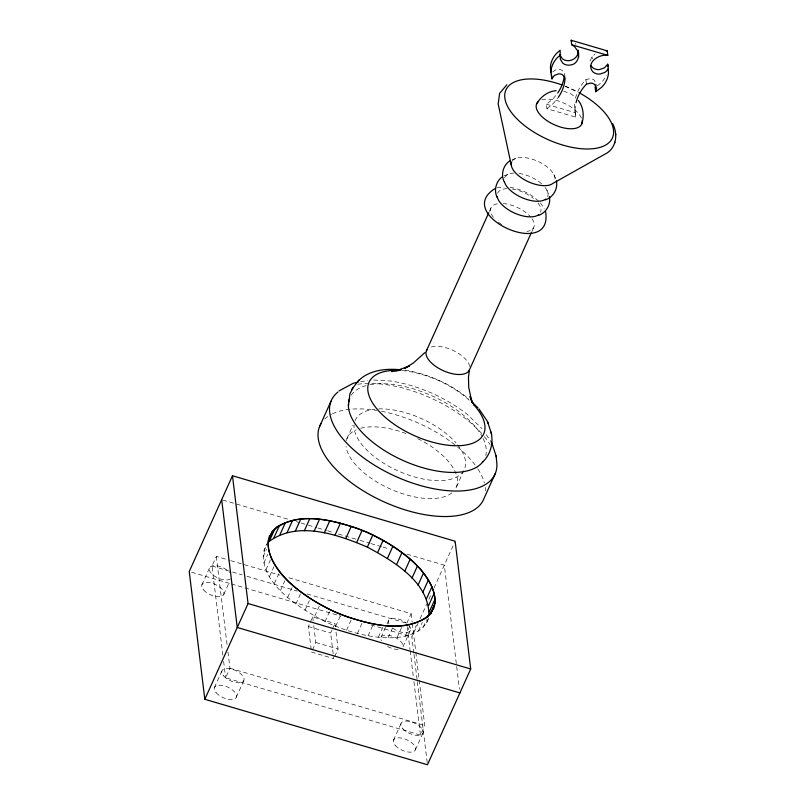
<?xml version="1.0" encoding="UTF-8"?>
<svg xmlns="http://www.w3.org/2000/svg" width="805" height="805" viewBox="0 0 805 805"><rect width="100%" height="100%" fill="white"/><g stroke="black" fill="none" stroke-linecap="round" stroke-linejoin="round"><path stroke-width="0.6" stroke-dasharray="4.03 3.02" d="M428.572 618.391C422.756 634.521 403.184 637.973 388.091 637.822C366.164 637.278 344.781 630.808 325.019 621.581C299.45 608.067 251.16 579.117 266.747 543.778M590.005 61.049L592.047 56.702L595.147 53.975M426.61 622.738L428.27 618.592M201.884 584.782L209.451 568.028M222.864 655.2L211.987 566.006L216.314 556.436L229.536 560.32M223.8 594.412L229.345 582.126M263.698 551.143L266.646 544.613M263.034 556.899L266.475 549.282M263.788 563.128L267.723 554.414M265.962 569.719L270.379 559.918M214.422 687.54L221.989 670.786M269.504 576.551L273.921 566.76M415.823 652.211L424.758 725.496L420.431 735.076L225.621 677.8L229.948 668.22L227.976 652.08M274.354 583.524L278.782 573.734M346.925 438.645L353.013 425.181M280.442 590.518L284.859 580.717M236.328 697.17L243.895 680.416M287.647 597.401L292.074 587.6M295.858 604.052L300.768 593.174M304.924 610.381L309.351 600.58M489.309 211.534L490.859 208.113M311.193 649.635L308.365 626.521L309.814 623.332M310.287 622.265L312.692 616.942L334.961 623.493L335.403 627.135M314.705 616.258L319.615 605.37M325.019 621.581L329.446 611.79M312.451 649.947L315.812 642.501L313.729 625.465M333.159 653.751L330.634 633.062L332.073 629.872M332.556 628.806L334.961 623.493M335.695 626.28L340.616 615.392M334.709 656.488L338.07 649.041L335.554 628.353M346.553 630.255L351.473 619.367M531.853 231.599L533.916 227.03M357.41 633.444L362.32 622.557M368.066 635.789L372.494 625.998M378.35 637.258L383.261 626.381M380.956 637.429L386.511 625.143M387.014 624.026L388.523 620.665M388.091 637.822L392.508 628.031M456.475 486.794L463.569 471.076M397.107 637.48L402.017 626.592M406.797 623.281L411.124 613.702L287.264 577.286M405.247 636.212L409.675 626.421M410.429 630.295L402.862 647.059A11.964 5.726 24.3 0 0 391.129 635.859A11.964 5.726 24.3 0 0 381.359 640.74M412.381 634.068L416.316 625.364M413.851 653.117L411.888 636.986L418.057 623.312M420.119 618.743L426.811 603.921M428.874 599.363L431.44 593.667M434.016 587.962L454.614 542.359M418.389 631.07L422.323 622.366M423.158 627.276L426.6 619.659M393.494 740.187L401.061 723.423M415.4 749.817L422.967 733.053M552.733 71.967L555.037 70.196L557.915 69.411A6.43 5.424 -7 0 1 562.081 70.337L564.547 73.366L564.949 76.727M574.639 104.026A47.938 40.411 -7 0 0 574.569 106.934L575.736 117.158L546.957 108.695L546.414 104.217L551.465 100.142A47.938 40.411 -7 0 0 557.09 93.833M546.957 108.695L552.009 104.63A47.938 40.411 -7 0 0 557.634 98.321M597.26 85.934L601.053 82.835A27.3 23.023 -7 0 0 606.356 75.107M512.091 159.752L516.609 158.142M504.172 175.792L509.565 173.749M575.505 98.22A47.938 40.411 -7 0 1 585.919 79.655L590.206 78.598A6.43 5.424 -7 0 1 594.13 80.057L596.042 83.398M496.937 187.786L503.95 186.911M360.64 381.671L367.825 380.554M373.762 379.99L391.643 381.097C419.113 385.675 445.185 397.257 467.182 414.303L481.964 428.592M563.581 91.096L571.359 94.094L575.837 97.717M510.078 187.263C520.583 189.135 530.898 193.633 538.555 201.19M405.096 370.089C428.31 374.094 450.75 383.794 468.802 399.028M546.414 104.217L575.193 112.67L574.76 109.822M222.874 500.066L287.858 519.165M296.28 521.64L299.893 522.707M301.1 523.059L307.118 524.83M308.315 525.182L316.747 527.657M317.945 528.01L326.367 530.485M327.575 530.847L333.592 532.608M338.402 534.027L358.869 540.044M360.066 540.397L369.696 543.224M370.904 543.576L381.731 546.766M382.939 547.118L388.956 548.889M407.008 554.192L444.31 565.16L459.444 689.201M230.743 560.672L280.049 575.173M211.987 566.006L231.327 571.701M232.534 572.053L242.144 574.871M246.944 576.289L297.387 591.112M306.987 593.939L405.68 622.949M191.64 572.244L230.16 583.565M231.357 583.917L340.877 616.117M370.964 624.962L411.888 636.986M308.365 626.521L330.634 633.062M315.812 642.501L338.07 649.041M311.485 652.07L333.753 658.621L333.31 654.968M229.948 668.22L424.758 725.496M565.14 86.276L577.99 92.253M540.376 202.92L544.583 208.726M575.183 43.42L575.967 44.406M486.25 434.74L491.241 441.915M553.89 174.534L556.094 179.907M546.847 190.131L549.05 195.514M575.736 117.158L575.112 111.422A47.938 40.411 -7 0 1 575.837 103.664M592.047 56.702L592.319 58.946M585.899 79.645L586.453 84.133M411.124 613.702L412.18 622.396M412.331 623.644L415.672 650.963M414.001 654.354L417.181 680.406M417.332 681.644L427.465 764.75M407.209 626.672L410.007 649.585M410.158 650.812L413.317 676.713M413.921 681.644L420.431 735.076M312.692 616.942L313.135 620.595M216.314 556.436L227.221 645.862M223.619 661.368L225.621 677.8M512.071 161.231A23.516 11.26 24.3 0 1 537.338 161.111A23.516 11.26 24.3 0 1 554.967 180.089M504.584 177.714A23.516 11.26 24.3 0 1 513.852 173.085M518.973 173.387A23.516 11.26 24.3 0 1 543.627 185.734M545.055 187.384A23.516 11.26 24.3 0 1 547.642 196.631M497.54 193.311A23.516 11.26 24.3 0 1 506.808 188.692M511.93 188.984A23.516 11.26 24.3 0 1 533.453 198.443M538.012 202.991A23.516 11.26 24.3 0 1 540.598 212.238M351.252 395.245A73.969 35.41 24.3 0 1 368.63 385.001M369.817 384.76A73.969 35.41 24.3 0 1 482.044 436.461M483.111 438.524A73.969 35.41 24.3 0 1 485.757 455.63M324.667 419.083A89.758 42.967 24.3 0 1 331.358 414.354M332.465 413.8A89.758 42.967 24.3 0 1 376.74 410.429M381.429 411.264A89.758 42.967 24.3 0 1 455.69 445.457M457.622 447.027A89.758 42.967 24.3 0 1 477.285 468.067M477.949 469.074A89.758 42.967 24.3 0 1 484.369 483M485.194 487.256A89.758 42.967 24.3 0 1 485.395 490.929M532.014 218.708A23.516 11.26 24.3 0 1 526.923 231.448M501.767 224.595A23.516 11.26 24.3 0 1 498.003 221.898M493.445 217.36A23.516 11.26 24.3 0 1 498.969 203.554M503.125 203.544A23.516 11.26 24.3 0 1 530.565 216.867M357.742 384.277A89.758 42.967 24.3 0 1 482.598 434.529M484.278 436.531A89.758 42.967 24.3 0 1 490.094 444.581M402.128 370.602A62.86 30.087 24.3 0 1 470.281 401.262M431.339 346.985A23.516 11.26 24.3 0 1 454.845 351.282A23.516 11.26 24.3 0 1 469.768 366.849M541.785 99.87A24.703 11.823 24.3 0 1 565.029 103.654A24.703 11.823 24.3 0 1 581.733 118.939M565.231 86.185A58.393 27.954 24.3 0 1 578 92.102M451.857 492.861A59.842 28.648 24.3 0 1 391.059 489.329A59.842 28.648 24.3 0 1 346.039 446.352M346.291 440.687A59.842 28.648 24.3 0 1 356.202 429.8M360.66 428.26A59.842 28.648 24.3 0 1 407.914 434.257M417.785 438.645A59.842 28.648 24.3 0 1 455.529 488.705M463.64 470.744A59.842 28.648 24.3 0 1 401.232 472.263A59.842 28.648 24.3 0 1 354.059 424.929M355.035 420.683A59.842 28.648 24.3 0 1 374.697 409.212M378.602 408.92A59.842 28.648 24.3 0 1 456.063 442.961M457.622 444.833A59.842 28.648 24.3 0 1 464.586 468.832M230.441 578.865A11.964 5.726 24.3 0 1 213.848 575.625A11.964 5.726 24.3 0 1 212.651 565.845A11.964 5.726 24.3 0 1 229.656 572.476M398.153 649.414A11.964 5.726 24.3 0 1 387.024 646.143M408.729 625.123A11.964 5.726 24.3 0 1 406.877 632.549A11.964 5.726 24.3 0 1 392.156 627.689M388.926 623.976A11.964 5.726 24.3 0 1 392.84 618.341A11.964 5.726 24.3 0 1 406.042 622.698M395.195 745.36A11.964 5.726 24.3 0 0 414.474 751.025A11.964 5.726 24.3 0 0 403.667 738.608A11.964 5.726 24.3 0 0 395.195 745.36M216.122 692.713A11.964 5.726 24.3 0 0 235.402 698.388A11.964 5.726 24.3 0 0 224.595 685.971A11.964 5.726 24.3 0 0 216.122 692.713M203.595 589.954A11.964 5.726 24.3 0 0 222.874 595.63A11.964 5.726 24.3 0 0 212.057 583.212A11.964 5.726 24.3 0 0 203.595 589.954M223.689 675.959A11.964 5.726 24.3 0 0 242.969 681.624A11.964 5.726 24.3 0 0 232.162 669.207A11.964 5.726 24.3 0 0 223.689 675.959M402.762 728.606A11.964 5.726 24.3 0 0 422.041 734.271A11.964 5.726 24.3 0 0 411.234 721.854A11.964 5.726 24.3 0 0 402.762 728.606"/><path stroke-width="1.21" d="M550.841 72.289L550.399 67.942A27.3 23.023 -7 0 1 556.496 53.462L560.139 50.222L560.31 59.298L562.796 63.162A8.845 7.456 -7 0 0 569.98 65.094C577.708 64.481 579.791 56.511 578.121 50.131M578.674 57.095L577.728 51.047L574.851 46.982A15.245 12.85 -7 0 0 571.681 44.738L571.137 40.25L607.252 50.866L607.805 55.354C599.192 53.704 585.336 62.79 592.872 71.826A8.845 7.456 -7 0 0 599.916 74.08L604.897 72.41L606.869 70.749L608.278 68.697L607.725 64.209L604.354 67.922L599.363 69.592A8.845 7.456 -7 0 1 592.319 67.338L590.86 65.517M348.485 405.65L349.934 393.715L353.083 387.668M428.944 615.251C429.015 581.733 393.293 561.145 367.352 547.108C337.728 534.54 298.132 520.372 269.222 541.423L274.626 529.448M511.628 162.107A23.516 11.26 24.3 0 0 526.198 180.702A23.516 11.26 24.3 0 0 552.864 183.419L607.534 152.688C616.871 146.138 617.777 132.906 612.545 123.497M614.738 143.049L614.839 142.203M615.664 134.978L615.765 134.163M531.33 232.746L469.416 369.877L468.47 377.122L468.721 387.406L472.012 402.47L470.019 396.432L473.712 404.814M581.774 123.9C584.43 116.071 583.434 107.065 578.332 100.454M596.052 84.706L595.126 87.232L595.68 91.72L601.607 87.322A27.3 23.023 -7 0 0 608.469 73.064L608.278 68.697M578.121 52.617C577.567 56.944 573.613 60.083 569.437 60.617A8.845 7.456 -7 0 1 562.252 58.674L559.767 54.81M560.683 54.7L557.04 57.95A27.3 23.023 -7 0 0 550.942 72.43L551.978 78.87L554.333 75.469L558.459 73.899A6.43 5.424 -7 0 1 562.635 74.825L565.09 77.844A47.938 40.411 -7 0 1 558.237 97.465M232.474 475.765L189.235 571.53L204.822 699.293L427.465 764.75L470.704 668.985L455.127 541.222L232.474 475.765L248.061 603.529L204.822 699.293M319.545 426.61L331.046 401.121M268.226 540.507L271.174 533.977M273.992 537.619L279.395 525.655M279.989 534.621L285.393 522.656M287.123 532.477L292.527 520.503M295.274 531.22L300.678 519.245M304.29 530.867L309.694 518.893M314.02 531.431L319.434 519.456M324.314 532.9L329.718 520.926M334.971 535.255L340.374 523.28M426.368 350.95L488.796 212.681M345.818 538.444L351.222 526.47M356.675 542.419L362.079 530.445M367.352 547.108L372.755 535.134M377.666 552.441L383.079 540.467M387.447 558.318L392.85 546.343M396.523 564.637L401.926 552.663M404.724 571.298L410.137 559.324M411.939 578.181L417.342 566.207M418.016 585.165L423.43 573.19M422.877 592.138L428.28 580.163M426.419 598.98L431.822 587.006M428.582 605.571L433.996 593.597M429.347 611.79L434.75 599.826M427.576 617.475L428.562 615.302M430.152 614.285L434.086 605.581M430.534 614.034L432.013 610.774M495.367 473.34L483.855 498.828A89.758 42.967 24.3 0 1 382.536 501.193A89.758 42.967 24.3 0 1 321.044 423.591M595.68 91.72L596.586 87.886L594.674 84.545A6.43 5.424 -7 0 0 590.749 83.086L586.453 84.133M536.563 104.026C540.588 96.831 547.712 91.408 556.064 90.663M357.541 381.832C368.217 369.847 386.35 368.187 401.413 369.877M351.694 389.509L358.889 380.041M482.477 462.201C490.547 454.704 493.847 442.529 490.949 432.013M424.869 352.61L413.307 363.055L404.412 368.469L409.443 365.953L396.231 370.763M501.928 177.05C495.9 181.709 493.747 190.433 497.088 197.316M339.006 390.898L353.254 383.271L358.245 382.043M510.34 160.628C503.276 164.723 500.549 174.403 504.131 181.709M506.848 84.797L499.633 93.38L498.154 103.855L511.286 165.136M495.216 188.481C451.927 214.855 553.84 261.122 545.569 211.604M545.428 199.861C553.126 197.316 558.167 188.843 556.406 180.873M538.384 215.468C546.082 212.912 551.123 204.45 549.362 196.47M391.602 371.608L400.105 370.3M605.853 50.785L607.252 50.866M571.681 44.738L607.805 55.354M248.061 603.529L470.704 668.985M459.897 692.924L237.254 627.467L221.667 499.704M471.519 401.625L477.888 407.702M478.945 408.88L487.468 421.468L491.634 434.116M491.241 441.915L492.288 444.37M496.071 455.872L496.705 461.768A89.758 42.967 24.3 0 1 397.247 477.154A89.758 42.967 24.3 0 1 337.979 392.015M491.865 443.102L496.544 457.3M487.468 421.468L488.082 423.329M551.425 74.382L551.978 78.87M607.725 64.209L607.956 66.382M469.416 369.877A23.516 11.26 24.3 0 1 441.844 370.008A23.516 11.26 24.3 0 1 427.415 349.279M582.146 120.72A24.703 11.823 24.3 0 1 554.776 124.946A24.703 11.823 24.3 0 1 538.465 101.521M545.82 199.016A23.516 11.26 24.3 0 1 522.868 198.04A23.516 11.26 24.3 0 1 504.453 181.86M482.748 461.869A73.969 35.41 24.3 0 1 405.297 461.466A73.969 35.41 24.3 0 1 348.394 404.09M348.676 401.685A73.969 35.41 24.3 0 1 349.642 398.324M538.776 214.623A23.516 11.26 24.3 0 1 514.888 213.234A23.516 11.26 24.3 0 1 497.188 196.34M579.026 92.656A58.393 27.954 24.3 0 1 597.511 147.999A58.393 27.954 24.3 0 1 508.307 107.759A58.393 27.954 24.3 0 1 561.94 84.948M473.511 404.523A62.86 30.087 24.3 0 1 459.031 445.698A62.86 30.087 24.3 0 1 376.247 408.095A62.86 30.087 24.3 0 1 398.364 370.381M564.275 76.274A47.938 40.411 -7 0 1 557.694 92.988M576.048 102.708A47.938 40.411 -7 0 1 586.463 84.133M571.137 40.25A15.245 12.85 -7 0 1 572.275 40.914M269.434 536.261C265.147 550.68 273.519 564.225 282.213 575.072C297.105 591.222 315.801 603.116 335.625 612.303C363.86 623.211 398.656 634.239 426.821 617.586L433.754 608.479C438.041 594.07 429.669 580.526 420.975 569.678C406.082 553.528 387.386 541.634 367.553 532.447C339.328 521.539 304.531 510.511 276.367 527.164L269.434 536.261M272.221 531.36L268.055 541.785C267.673 557.946 278.288 571.047 288.915 582.065C305.638 597.29 325.462 608.53 346.492 616.67C373.017 624.861 408.055 634.622 430.967 613.39L435.133 602.965C435.515 586.805 424.899 573.703 414.273 562.685C397.549 547.46 377.726 536.221 356.696 528.08C330.171 519.889 295.133 510.129 272.221 531.36"/></g></svg>
